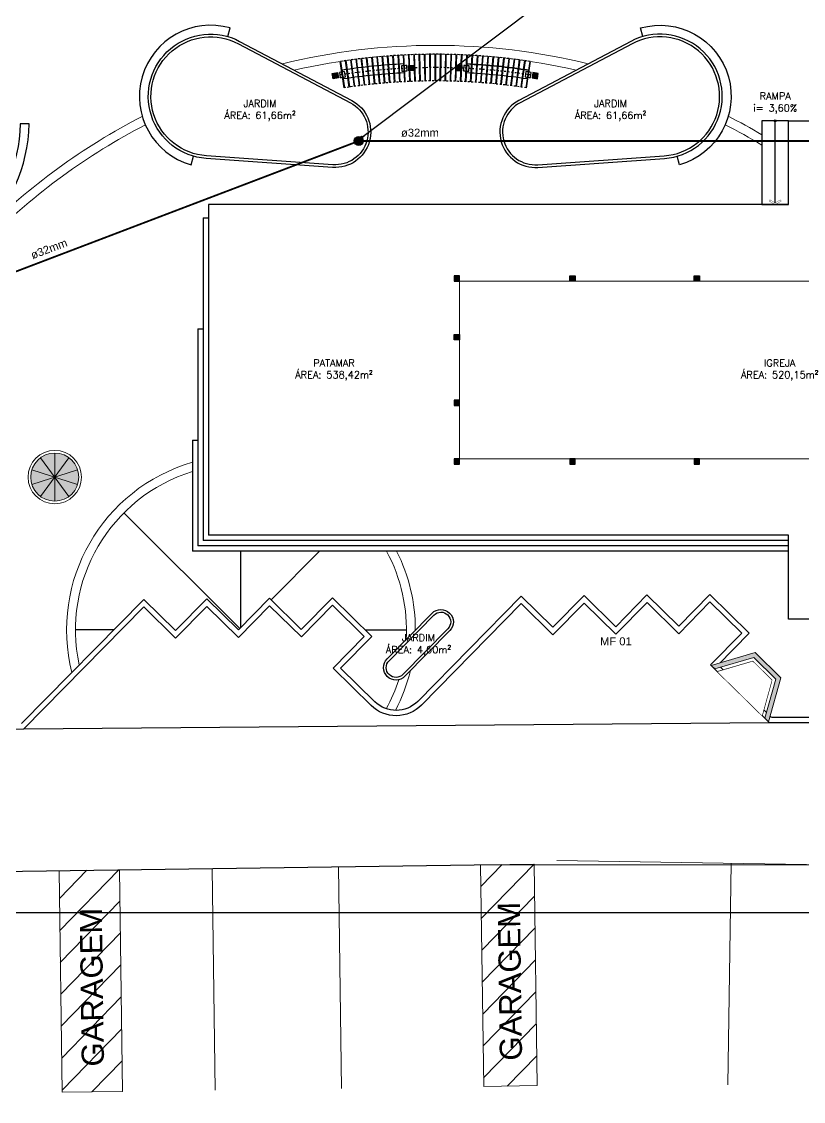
# Model space of a CAD drawing. Extents: x 387222 to 388513, y 9633222 to 9634061.
# Drawn here: x 387962.1 to 388006, y 9633703.2 to 9633764 of the extents above; entities that cross this region are included whole.
import ezdxf
from ezdxf.enums import TextEntityAlignment as Align

# ---------------------------------------------------------------- set-up
doc = ezdxf.new("R2010")
doc.units = 0
doc.header["$LTSCALE"] = 0.04921259842519685
doc.set_wipeout_variables(frame=1)
for name, pattern in [('ACAD_PROJEÇÃO', [0.2, 0.1, -0.1]), ('CONTINUO', [0]), ('DASHDOT', [1, 0.5, -0.25, 0, -0.25])]:
    doc.linetypes.add(name, pattern=pattern)
doc.layers.get('Defpoints').update_dxf_attribs({"color": 8})
for name, color, linetype, lineweight in [('_Texto', 7, 'Continuous', 25), ('ARQ_ALVENARIA', 1, 'Continuous', 0), ('ARQ_PISO', 7, 'Continuous', 13), ('CARAMANCHÃO', 2, 'Continuous', 13), ('Layout', 8, 'Continuous', 13)]:
    doc.layers.add(name, color=color, linetype=linetype, lineweight=lineweight)
for name, color, linetype in [('AI-Cotas', 12, 'Continuous'), ('BANCO', 2, 'Continuous'), ('Camada 1', 7, 'Continuous'), ('DLXLUM03', 2, 'Continuous'), ('EIXO', 253, 'DASHDOT'), ('HACHURA', 253, 'Continuous'), ('LIMESTONE', 8, 'Continuous'), ('MEIO-FIO', 3, 'Continuous'), ('P01', 22, 'Continuous'), ('P08', 8, 'Continuous'), ('P2', 2, 'Continuous'), ('P6', 4, 'Continuous'), ('PISO PODOTÁTIL DE ALERTA', 22, 'Continuous'), ('RAMPA', 7, 'Continuous'), ('Texto', 2, 'Continuous')]:
    doc.layers.add(name, color=color, linetype=linetype)
doc.styles.add('COTA_200', font='romans.shx', dxfattribs={"height": 0.4})
doc.styles.add('RS200', font='romans.shx', dxfattribs={"height": 0.4})
doc.styles.add('RUA_200', font='arial.ttf', dxfattribs={"height": 0.45})
doc.styles.add('T7', font='arial.ttf')
doc.dimstyles.new('Cota 200', dxfattribs={"dimscale": 0.2, "dimtxt": 0.4, "dimasz": 1, "dimexe": 1.25, "dimexo": 0.625, "dimgap": 1, "dimtad": 1, "dimzin": 4, "dimdsep": 46, "dimtxsty": 'RS200', "dimblk": 'DOT', "dimcen": 0.1, "dimclrt": 2, "dimadec": 0, "dimazin": 0, "dimtfac": 1, "dimtix": 1, "dimtmove": 0, "dimatfit": 3, "dimldrblk": 'DOT', "dimfxl": 1, "dimarcsym": 0})
pattern_1 = [(45.80543982138884, (50.86428464960773, 57.83007415570319), (-0.9105605299318542, 0.8853132334548156), [])]

# ---------------------------------------------------------------- blocks, each defined once
blk = doc.blocks.new('A$C2188079F')
at = {"layer": 'Layout'}
h = blk.add_hatch(dxfattribs=at)
h.set_pattern_fill('LINE', color=256, scale=0.4, angle=45.80543982138884, style=0)
h.set_pattern_definition([(45.80543982138884, (2.069106477312744, 57.00632724538445), (-0.9105605299318542, 0.8853132334548156), [])])
h.paths.add_polyline_path([(41.19592950423248, 12.90303795412183), (38.19622592255473, 12.86086661182344), (38.37141798762605, 0.3992221169173717), (41.3711215693038, 0.4413934592157602)])
for p, q in [((3.158347681164742e-07, 12.32388486340642), (41.19592950423248, 12.90303795412183)), ((38.19622592255473, 12.86086661182344), (38.37141798762605, 0.3992221169173717)), ((41.19592950423248, 12.90303795412183), (41.3711215693038, 0.4413934592157602)), ((9.799032016017009, 12.46164458058774), (9.974224081030115, 8.568167686462402e-08)), ((23.39768825296778, 12.65282132849097), (23.57288031798089, 0.1911768335849047)), ((29.69706577446777, 12.74138114415109), (29.87225783948088, 0.2797366511076689)), ((41.3711215693038, 0.4413934592157602), (38.37141798762605, 0.3992221169173717))]:
    blk.add_line(p, q, dxfattribs=at)
at = {"layer": 'Layout', "char_height": 1.25, "width": 15.72225240717143, "attachment_point": 1, "rotation": 90.80543982138883, "style": 'T7'}
for s, insert in [('GARAGEM', (39.2760995500721, 1.837821006774902)), ('COMERCIO', (15.73768913687672, 0.3603971693664789))]:
    blk.add_mtext(s, dxfattribs=dict(at, insert=insert))
blk = doc.blocks.new('A$C2FCD177E')
at = {"layer": 'Layout'}
h = blk.add_hatch(dxfattribs=at)
h.set_pattern_fill('LINE', color=256, scale=0.4, angle=45.80543982138884, style=0)
h.set_pattern_definition(pattern_1)
h.paths.add_polyline_path([(25.49748067039538, 12.82010102288075), (22.0978166111673, 12.77230683579062), (22.2730086761876, 0.3106623422354469), (25.67267273541074, 0.3584565278142708)])
h = blk.add_hatch(dxfattribs=at)
h.set_pattern_fill('LINE', color=256, scale=0.4, angle=45.80543982138884, style=0)
h.set_pattern_definition(pattern_1)
h.paths.add_polyline_path([(48.79517848812975, 13.1476317755878), (45.795474906452, 13.10546043328941), (45.97066697152331, 0.6438159383833408), (48.97037055320106, 0.6859872806817293)])
h = blk.add_hatch(dxfattribs=at)
h.set_pattern_fill('LINE', color=256, scale=0.4, angle=45.80543982138884, style=0)
h.set_pattern_definition(pattern_1)
h.paths.add_polyline_path([(12.49876514973167, 12.63735854282905), (8.69914061296377, 12.58394151019914), (8.87433267798042, 0.1222970169037572), (12.67395721474895, 0.175714049488306)])
for p, q in [((2.260785549879074e-07, 12.46164461970329), (48.79517848812975, 13.1476317755878)), ((22.09781661117449, 12.77230683527887), (22.2730086761876, 0.310662342235446)), ((25.49748067039764, 12.82010102272034), (25.67267273541074, 0.3584565278142691)), ((30.69696687860414, 12.89319801516831), (30.87215894367546, 0.4315535202622414)), ((37.79626535531133, 12.99300352297723), (37.97145742032444, 0.5313590280711651)), ((45.795474906452, 13.10546043328941), (45.97066697152331, 0.6438159383833408)), ((48.79517848812975, 13.1476317755878), (48.97037055320106, 0.6859872806817293)), ((2.260785549879074e-07, 12.46164461970329), (0.1751922910916619, 1.266598701477051e-07)), ((8.699140612967312, 12.58394150994718), (8.87433267798042, 0.122297016903758)), ((12.49876514973585, 12.63735854253173), (12.67395721474895, 0.175714049488306)), ((17.09831064171158, 12.70202126726508), (17.27350270672468, 0.2403767723590136)), ((48.97037055320106, 0.6859872806817293), (45.97066697152331, 0.6438159383833408)), ((12.67395721474895, 0.175714049488306), (8.87433267798042, 0.122297016903758)), ((25.67267273541074, 0.3584565278142691), (22.2730086761876, 0.310662342235446))]:
    blk.add_line(p, q, dxfattribs=at)
at = {"layer": 'Layout', "char_height": 1.25, "width": 15.72225240717143, "attachment_point": 1, "rotation": 90.80543982138883, "style": 'T7'}
for s, insert in [('GARAGEM', (10.17897471803008, 1.566518750041723)), ('GARAGEM', (23.37767047743546, 1.752072652801871)), ('GARAGEM', (46.87534853391116, 2.082414826378226)), ('COMERCIO', (4.089294996636454, 0.2272976655513048)), ('COMERCIO', (14.72676041198429, 0.3768445029854774))]:
    blk.add_mtext(s, dxfattribs=dict(at, insert=insert))
blk = doc.blocks.new('Car 01')
at = {"layer": 'BANCO'}
for radius, start, end in [(35, 92.87999999979368, 98.59907443741207), (35, 81.40092556258797, 87.12000000020632), (34.5, 92.87999999984801, 98.59848131056421), (34.5, 81.4015186894358, 87.12000000015199)]:
    blk.add_arc((-0.291117513901554, -34.7487805634737), radius, start, end, dxfattribs=at)
at = {"layer": 'CARAMANCHÃO'}
for points in [[(-3.286593273514882, 0.6246239952743053), (-3.161076508520637, -0.8701152950525284)], [(-3.236768630507868, 0.6288078874349594), (-3.111251865513623, -0.8659314028918743)], [(-2.990148082550149, 0.6484772264957428), (-2.877157874230761, -0.8472611233592033)], [(-2.940290137485135, 0.6522435657680035), (-2.827299929165747, -0.8434947840869427)], [(-2.693513464240823, 0.6698461566120386), (-2.593057742691599, -0.8267862796783447)], [(-2.643625716329552, 0.6731946803629398), (-2.543169994780328, -0.8234377559274435)], [(-2.396710237546358, 0.6887292861938477), (-2.308796053112019, -0.8086921963840723)], [(-2.34679618809605, 0.6916597578674555), (-2.258882003661711, -0.8057617247104645)], [(-2.099759233125951, 0.7051252890378237), (-2.024392755876761, -0.792980145663023)], [(-2.049822385248262, 0.7076375037431717), (-1.974455907999072, -0.790467930957675)], [(-1.802681291999761, 0.7190330140292645), (-1.73986781144049, -0.7796512302011251)], [(-1.752725150436163, 0.7211267966777086), (-1.689911669876892, -0.777557447552681)], [(-1.505497264093719, 0.7304514851421118), (-1.455241188639775, -0.7687063869088888)], [(-1.455525334924459, 0.7321266885846853), (-1.405269259470515, -0.7670311834663153)], [(-1.208228006900754, 0.7393799033015966), (-1.170532863703556, -0.7601463794708252)], [(-1.158243797370233, 0.74063640832901), (-1.120548654173035, -0.7588898744434118)], [(-0.9108943836181425, 0.7458176389336586), (-0.8857628183322959, -0.7539718132466078)], [(-0.860901401785668, 0.7466553580015898), (-0.8357698364998214, -0.7531340941786766)], [(-0.6135172623326071, 0.7497642450034618), (-0.6009510387084447, -0.750183118507266)], [(-0.5635190168977715, 0.750183118507266), (-0.5509527932736091, -0.7497642450034618)], [(-0.3161175139248371, 0.7512194365262985), (-0.3161175139248371, -0.7487805634737015)], [(-0.266117513878271, 0.7512194365262985), (-0.266117513878271, -0.7487805634737015)], [(-0.01871601090533659, 0.750183118507266), (-0.03128223452949896, -0.7497642450034618)], [(0.03128223452949896, 0.7497642450034618), (0.01871601090533659, -0.750183118507266)], [(0.2786663739825599, 0.7466553580015898), (0.2535348086967133, -0.7531340941786766)], [(0.3286593558150344, 0.7458176389336586), (0.3035277905291878, -0.7539718132466078)], [(0.5760087695671245, 0.74063640832901), (0.5383136263699271, -0.7588898744434118)], [(0.6259929790976457, 0.7393799033015966), (0.5882978359004483, -0.7601463794708252)], [(0.8732903071213514, 0.7321266885846853), (0.8230342316674069, -0.7670311834663153)], [(0.9232622362906113, 0.7304514851421118), (0.8730061608366668, -0.7687063869088888)], [(1.170490122633055, 0.7211267966777086), (1.107676642073784, -0.777557447552681)], [(1.220446264196653, 0.7190330140292645), (1.157632783637382, -0.7796512302011251)], [(1.467587357445154, 0.7076375037431717), (1.392220880195964, -0.790467930957675)], [(1.517524205322843, 0.7051252890378237), (1.442157728073653, -0.792980145663023)], [(1.764561160292942, 0.6916597578674555), (1.676646975858603, -0.8057617247104645)], [(1.81447520974325, 0.6887292861938477), (1.726561025308911, -0.8086921963840723)], [(2.061390688526444, 0.6731946803629398), (1.96093496697722, -0.8234377559274435)], [(2.111278436437715, 0.6698461566120386), (2.010822714888491, -0.8267862796783447)], [(2.358055109682027, 0.6522435657680035), (2.245064901362639, -0.8434947840869427)], [(2.407913054747041, 0.6484772264957428), (2.294922846427653, -0.8472611233592033)], [(2.654533602762967, 0.6288078874349594), (2.529016837768722, -0.8659314028918743)], [(2.704358245769981, 0.6246239952743053), (2.578841480775736, -0.8701152950525284)], [(-5.648842221009545, 0.344600735232234), (-5.423503837373573, -1.138376882299781)], [(-5.599409633723553, 0.352112015709281), (-5.374071250087582, -1.130865601822734)], [(-5.354660024575423, 0.38825349137187), (-5.14175316732144, -1.096559854224324)], [(-5.305166246311273, 0.3953503873199224), (-5.09225938905729, -1.089462958276272)], [(-5.060122451221105, 0.4294402115046978), (-4.859662062954158, -1.057104652747512)], [(-5.010570955695584, 0.4361222255975008), (-4.810110567428637, -1.050422638654709)], [(-4.765250172757078, 0.4681580010801554), (-4.577250322385225, -1.020014051347971)], [(-4.715644437645096, 0.4744246639311314), (-4.527644587273244, -1.013747388496995)], [(-4.470063884218689, 0.5044041462242603), (-4.294537766312715, -0.9852906484156847)], [(-4.420407390978653, 0.5102550182491541), (-4.244881273072679, -0.9794397763907909)], [(-4.17458430287661, 0.5381761007010937), (-4.011544236389454, -0.9529368840157986)], [(-4.124880536634009, 0.5436107702553272), (-3.961840470146853, -0.947502214461565)], [(-3.878832166374195, 0.5694714970886707), (-3.728289594117086, -0.9229550287127495)], [(-3.829084615514148, 0.5744895823299885), (-3.678542043257039, -0.9179369434714317)], [(-3.582828231737949, 0.5982881356030703), (-3.44479371921625, -0.8953471872955561)], [(-3.533040387672372, 0.6028892863541842), (-3.395005875150673, -0.8907460365444422)], [(2.950805359869264, 0.6028892863541842), (2.812770847347565, -0.8907460365444422)], [(3.000593203934841, 0.5982881356030703), (2.862558691413142, -0.8953471872955561)], [(3.24684958771104, 0.5744895823299885), (3.096307015453931, -0.9179369434714317)], [(3.296597138571087, 0.5694714970886707), (3.146054566313978, -0.9229550287127495)], [(3.542645508830901, 0.5436107702553272), (3.379605442343745, -0.947502214461565)], [(3.592349275073502, 0.5381761007010937), (3.429309208586346, -0.9529368840157986)], [(3.838172363175545, 0.5102550182491541), (3.66264624526957, -0.9794397763907909)], [(3.887828856415581, 0.5044041462242603), (3.712302738509607, -0.9852906484156847)], [(4.133409409841988, 0.4744246657937765), (3.945409559470136, -1.01374738663435)], [(4.18301514495397, 0.4681580029428005), (3.995015294582117, -1.020014049485326)], [(4.428335927892476, 0.4361222255975008), (4.227875539625529, -1.050422638654709)], [(4.477887423417997, 0.4294402115046978), (4.277427035151049, -1.057104652747512)], [(4.722931218508165, 0.3953503873199224), (4.510024361254182, -1.089462958276272)], [(4.772424996772315, 0.38825349137187), (4.559518139518332, -1.096559854224324)], [(5.017174605920445, 0.352112015709281), (4.791836222284473, -1.130865601822734)], [(5.066607193206437, 0.344600735232234), (4.841268809570465, -1.138376882299781)]]:
    blk.add_lwpolyline(points, dxfattribs=at)
at = {"layer": 'EIXO'}
for points in [[(-3.261680952040479, 0.6267159413546324), (-3.136164186988026, -0.8680233489722013)], [(-2.965219110017642, 0.6503603961318731), (-2.852228901698254, -0.845377953723073)], [(-2.668569590256084, 0.6715204175561666), (-2.568113868765067, -0.8251120168715715)], [(-2.371753212821204, 0.690194521099329), (-2.283839028386865, -0.8072269596159458)], [(-2.074790809187107, 0.7063813973218203), (-1.999424331937917, -0.7917240392416716)], [(-1.777703221247066, 0.7200799062848091), (-1.714889740629587, -0.7786043398082256)], [(-1.480511299509089, 0.7312890868633986), (-1.430255224055145, -0.767868785187602)], [(-1.183235902106389, 0.7400081567466259), (-1.1455407589674, -0.7595181278884411)], [(-0.8858978927019052, 0.7462364993989468), (-0.8607663274160586, -0.7535529546439648)], [(-0.5885181396151893, 0.7499736808240414), (-0.5759519159910269, -0.7499736808240414)], [(-0.291117513901554, 0.7512194365262985), (-0.291117513901554, -0.7487805634737015)], [(0.006283111812081188, 0.7499736808240414), (-0.006283111812081188, -0.7499736808240414)], [(0.3036628648987971, 0.7462364993989468), (0.2785312996129505, -0.7535529546439648)], [(0.6010008743032813, 0.7400081567466259), (0.5633057311642915, -0.7595181278884411)], [(0.8982762717059813, 0.7312890868633986), (0.8480201962520368, -0.767868785187602)], [(1.195468193443958, 0.7200799062848091), (1.132654712826479, -0.7786043398082256)], [(1.492555781383999, 0.7063813973218203), (1.417189304134808, -0.7917240392416716)], [(1.789518185018096, 0.690194521099329), (1.701604000583757, -0.8072269596159458)], [(2.086334562452976, 0.6715204175561666), (1.985878840961959, -0.8251120168715715)], [(2.382984082214534, 0.6503603961318731), (2.269993873895146, -0.845377953723073)], [(2.679445924295578, 0.6267159413546324), (2.553929159243125, -0.8680233489722013)], [(-5.624125927395653, 0.3483563754707575), (-5.398787543701474, -1.134621242061257)], [(-5.329913135443348, 0.3918019384145737), (-5.117006278189365, -1.093011405318975)], [(-5.035346703487448, 0.4327812176197767), (-4.834886315162294, -1.053763644769788)], [(-4.740447305201087, 0.4712913315743208), (-4.552447454829235, -1.01688071899116)], [(-4.445235637598671, 0.5073295831680298), (-4.269709519692697, -0.9823652133345604)], [(-4.14973241975531, 0.5408934354782104), (-3.986692353268154, -0.9502195492386818)], [(-3.853958390944172, 0.5719805397093296), (-3.703415818687063, -0.9204459860920906)], [(-3.557934309705161, 0.6005887109786272), (-3.419899797183461, -0.8930466119199991)], [(2.975699281902052, 0.6005887109786272), (2.837664769380353, -0.8930466119199991)], [(3.271723363141064, 0.5719805397093296), (3.121180790883955, -0.9204459860920906)], [(3.567497391952202, 0.5408934354782104), (3.404457325465046, -0.9502195492386818)], [(3.863000609795563, 0.5073295831680298), (3.687474491889589, -0.9823652133345604)], [(4.158212277397979, 0.4712913334369659), (3.970212427026127, -1.016880717128515)], [(4.45311167568434, 0.4327812176197767), (4.252651287359186, -1.053763644769788)], [(4.74767810764024, 0.3918019384145737), (4.534771250386257, -1.093011405318975)], [(5.041890899592545, 0.3483563754707575), (4.816552515898366, -1.134621242061257)]]:
    blk.add_lwpolyline(points, dxfattribs=at)
for radius, start, end in [(35.5, 81.36000000304605, 98.63999999695396), (34.75, 81.13846155099105, 98.86153844900895), (34, 81.36000000304605, 98.63999999695396)]:
    blk.add_arc((-0.291117513901554, -34.7487805634737), radius, start, end, dxfattribs=at)
at = {"layer": 'P6'}
for points in [[(-2.179320110939443, -0.2012378051877022, -0.002167640242769304), (-1.879699024022557, -0.1861645095050335), (-1.894772458763327, 0.1134593691676855, 0.002149007059236407), (-2.194393545971252, 0.09838607534766197)], [(1.297464027360547, -0.1861645113676786, -0.002167640242769304), (1.597085114277434, -0.2012378070503473), (1.612158551230095, 0.09838607162237167, 0.002149007059236407), (1.312537464255001, 0.1134593691676855)], [(-5.637037243577652, -0.5651710126549006, -0.002167640242769304), (-5.340441720210947, -0.5201033353805542), (-5.385509815707337, -0.2235050480812788, 0.002149007059236407), (-5.682105339481495, -0.26857272349298)], [(4.758206723199692, -0.5201033409684896, -0.002167640242769304), (5.054802246566396, -0.565171018242836), (5.09987034421647, -0.2685727309435606, 0.002149007059236407), (4.80327482096618, -0.2235050518065691)]]:
    blk.add_lwpolyline(points, format="xyb", close=True, dxfattribs=at)
blk = doc.blocks.new('*X430')
at = {"color": 0}
for p, q in [((-0.1092439952078573, -0.1470766164589037), (-0.1092439952078573, 0.1529233835411077)), ((-0.0827274909133658, -0.1470766164589037), (-0.08272749091336579, 0.1529233835411077)), ((-0.03424399520785444, -0.1470766164589037), (-0.03424399520785442, 0.1529233835411077)), ((-0.007727490913362957, -0.1470766164589037), (-0.007727490913362938, 0.1529233835411077)), ((0.0407560047921484, -0.1470766164589037), (0.04075600479214842, 0.1529233835411077)), ((0.06727250908663988, -0.1470766164589037), (0.0672725090866399, 0.1529233835411077)), ((0.1157560047921512, -0.1470766164589037), (0.1157560047921513, 0.1529233835411077)), ((0.1422725090866427, -0.1470766164589037), (0.1422725090866427, 0.1529233835411077))]:
    blk.add_line(p, q, dxfattribs=at)
blk = doc.blocks.new('Lum. Piso')
at = {"layer": 'HACHURA'}
h = blk.add_hatch(color=8, dxfattribs=at)
h.dxf.hatch_style = 1
h.paths.add_polyline_path([(0, -0.2999999523162842), (0.6000000014901161, -0.2999999523162842), (0.6000000014901161, 0.2999999523162842), (0, 0.2999999523162842)])
at = {"layer": 'DLXLUM03'}
for points in [[(0, -0.2999999523162842), (0.6000000014901161, -0.2999999523162842), (0.6000000014901161, 0.2999999523162842), (0, 0.2999999523162842)], [(0.07500000298023224, -0.2250000238418579), (0.5250000059604645, -0.2250000238418579), (0.5250000059604645, 0.2249999046325684), (0.07500000298023224, 0.2249999046325684)]]:
    blk.add_lwpolyline(points, close=True, dxfattribs=at)
at = {"layer": 'DLXLUM03', "xscale": 1.499999999999803, "yscale": 1.499999999999803, "zscale": 1.499999999999803}
blk.add_blockref('*X430', (0.2851501107215881, -0.004385232925415039), dxfattribs=at)
blk = doc.blocks.new('A$C71521215')
blk.add_wipeout([(8.30809585750103e-06, 2.3207240477204323), (0.2859305207966827, 2.314510190859438), (1.3533242392586544, 0.2908406164497128), (3.0882759101805277, 0.2531354706734419), (4.242579913348891, 2.2285217866301537), (4.528502125060186, 2.2223079316318035), (3.2299101346870884, -1.6521662473678589e-06), (1.2008262417512015, 0.04409577324986458)])
at = {"layer": 'RAMPA'}
for points in [[(0.5146682909689844, 2.30953910574317), (1.475322637299541, 0.4882364887744188), (2.974968530528713, 0.4556451700627804), (4.013842144981027, 2.233492871746421)], [(4.013842144981027, 2.233492871746421), (0.5146682909689844, 2.30953910574317)], [(1.475322637299541, 0.4882364887744188), (1.514432219963055, 2.287811562418938)], [(2.974968530528713, 0.4556451700627804), (3.014078113483265, 2.255220241844654)]]:
    blk.add_lwpolyline(points, dxfattribs=at)
blk.add_wipeout([(4.013842144981027, 2.2334928717464204), (2.974968530564395, 0.455645169541369), (3.0140781162612504, 2.255220369001134)])
blk.add_wipeout([(3.0140781134843646, 2.255220241945831), (1.5144322199966456, 2.287811562039094), (1.4753226372980248, 0.48823648982316215), (2.9749685305743476, 0.45564517071872324)])
blk.add_wipeout([(1.5144322210701553, 2.2878116109539475), (0.5146682909565643, 2.309539106065689), (1.4753226372887416, 0.48823648891477367)])
at = {"layer": 'PISO PODOTÁTIL DE ALERTA'}
h = blk.add_hatch(dxfattribs=at)
h.set_pattern_fill('HEX', color=256, scale=0.01)
h.set_pattern_definition([(0, (-387948.2243954765, -9633669.536576068), (0, 0.054992613154), [0.03175, -0.0635]), (120, (-387948.2243954765, -9633669.536576068), (-0.04762500001185428, -0.02749630657699998), [0.03174999999999999, -0.06349999999999997]), (59.99999999999999, (-387948.1926454765, -9633669.536576068), (-0.04762500001185427, 0.027496306577), [0.03175, -0.0635])])
h.paths.add_polyline_path([(3.229910134687088, -1.652166247367859e-06), (4.528502125060186, 2.222307931631804), (4.242579913348891, 2.228521786630154), (3.088275910180528, 0.2531354706734419), (1.353324239258654, 0.2908406164497137), (0.2859305207966829, 2.314510190859437), (8.30809585750103e-06, 2.320724047720432), (1.200826241751201, 0.04409577324986456)])
at = {"layer": 'ARQ_PISO'}
blk.add_lwpolyline([(4.242579913348891, 2.228521786630154), (3.088275910180528, 0.2531354706734419), (1.353324239258654, 0.2908406164497137), (0.2859305207966827, 2.314510190859437), (8.30809585750103e-06, 2.320724047720432), (1.200826241751201, 0.04409577324986458), (3.229910134687088, -1.652166247367859e-06), (4.528502125060186, 2.222307931631804)], close=True, dxfattribs=at)
blk = doc.blocks.new('_Dot')
at = {"color": 0, "linetype": 'ByBlock', "lineweight": -2}
blk.add_line((-0.5, 0), (-1, 0), dxfattribs=at)
at = {"color": 0, "linetype": 'ByBlock', "const_width": 0.5}
blk.add_lwpolyline([(-0.25, 0, 1), (0.25, 0, 1)], format="xyb", close=True, dxfattribs=at)

msp = doc.modelspace()

# ---------------------------------------------------------------- hatches: boundary and pattern name
at = {"layer": 'LIMESTONE'}
h = msp.add_hatch(color=256, dxfattribs=at)
h.dxf.hatch_style = 1
h.paths.add_polyline_path([(387963.9683841327, 9633738.343416668), (387962.6844578357, 9633737.926243726, 0.1583844403245245), (387963.174874042, 9633737.251243725)])
h.paths.add_polyline_path([(387963.174874042, 9633739.435589612, 0.1583844403245184), (387962.6844578357, 9633738.76058961), (387963.9683841327, 9633738.343416668)])
h.paths.add_polyline_path([(387963.9683841327, 9633738.343416668), (387964.7618942232, 9633739.435589612, 0.158384440324538), (387963.9683841327, 9633739.693416668)])
h.paths.add_polyline_path([(387965.2523104296, 9633737.926243726, 0.07870170682461895), (387965.3183841326, 9633738.343416668, 0.07870170682461643), (387965.2523104296, 9633738.76058961), (387963.9683841327, 9633738.343416668)])
h.paths.add_polyline_path([(387963.9683841327, 9633736.993416669, 0.158384440324538), (387964.7618942232, 9633737.251243725), (387963.9683841327, 9633738.343416668)])
at = {"layer": 'P01'}
h = msp.add_hatch(color=256, dxfattribs=at)
h.dxf.hatch_style = 1
h.paths.add_polyline_path([(387963.9683841327, 9633738.343416668), (387963.174874042, 9633737.251243725, 0.1583844403245578), (387963.9683841327, 9633736.993416669)])
h.paths.add_polyline_path([(387963.9683841327, 9633738.343416668), (387962.6844578357, 9633738.76058961, 0.07870170682461641), (387962.6183841326, 9633738.343416668, 0.07870170682460889), (387962.6844578357, 9633737.926243726)])
h.paths.add_polyline_path([(387963.9683841327, 9633739.693416668, 0.1583844403245562), (387963.174874042, 9633739.435589612), (387963.9683841327, 9633738.343416668)])
h.paths.add_polyline_path([(387965.2523104296, 9633738.76058961, 0.1583844403245367), (387964.7618942232, 9633739.435589612), (387963.9683841327, 9633738.343416668)])
h.paths.add_polyline_path([(387965.2523104296, 9633737.926243726), (387963.9683841327, 9633738.343416668), (387964.7618942232, 9633737.251243725, 0.1583844403245341)])
at = {"layer": 'P6'}
h = msp.add_hatch(color=256, dxfattribs=at)
h.dxf.hatch_style = 1
edge = h.paths.add_edge_path()
edge.add_arc((387981.0548709841, 9633757.248313341), 0.25, 0, 360)

# ---------------------------------------------------------------- linework, layer by layer
at = {"layer": 'ARQ_ALVENARIA'}
msp.add_lwpolyline([(388006.7128326783, 9633731.860389614), (388006.7128326783, 9633739.370389614), (387986.7128326783, 9633739.370389614), (387986.7128326783, 9633749.370389614), (388006.7128326783, 9633749.370389614), (388006.7128326783, 9633756.880389614), (388014.7128326783, 9633756.880389614), (388014.7128326783, 9633751.870389614), (388022.7128326783, 9633751.870389614), (388022.7128326783, 9633736.870389614), (388014.7128326783, 9633736.870389614), (388014.7128326783, 9633731.860389614)], close=True, dxfattribs=at)
at = {"layer": 'ARQ_PISO'}
for points in [[(387993.9527199896, 9633761.584657285, 0.1211490013378868), (387976.7596084794, 9633761.584685402)], [(387993.2814051876, 9633761.23017643, 0.1130496624757512), (387977.4309258278, 9633761.230203204)], [(387968.8883913051, 9633758.628856985, 0.07772793100162502), (387959.9002629411, 9633752.07197961, -0.58599881383912), (387944.7856695229, 9633756.332031706, -0.58599881383912)], [(388003.7128326782, 9633757.59435508, 0.01497239382615824), (388001.8265001532, 9633758.637479596)], [(387969.060690256, 9633758.155149281, 0.077278233660658), (387960.2538163317, 9633751.718426218, -0.53540820342545), (387944.7493379978, 9633754.824948369, -0.53540820342545)], [(388003.7128326781, 9633757.011668637, 0.01660991178263645), (388001.6552056801, 9633758.163246712)]]:
    msp.add_lwpolyline(points, format="xyb", dxfattribs=at)
for points in [[(387963.174874042, 9633739.435589612), (387964.7618942232, 9633737.251243725)], [(387963.174874042, 9633737.251243725), (387964.7618942232, 9633739.435589612)], [(387963.9683841327, 9633739.693416668), (387963.9683841327, 9633736.993416669)], [(387962.6844578357, 9633738.76058961), (387965.2523104296, 9633737.926243726)], [(387962.6844578357, 9633737.926243726), (387965.2523104296, 9633738.76058961)]]:
    msp.add_lwpolyline(points, dxfattribs=at)
for radius in [1.5, 1.35]:
    msp.add_circle((387963.9683841327, 9633738.343416668), radius, dxfattribs=at)
for radius, start, end in [(9.8, 106.1226056086123, 194.2025345400026), (9.3, 107.0150847167959, 192.3102086790071), (9.3, 356.5990774002703, 28.31009657987819), (9.8, 359.8468065151631, 26.74671668434383), (9.8, 332.4239410545235, 346.4083679197074), (9.3, 331.447555215664, 342.389342830145)]:
    msp.add_arc((387974.4342309359, 9633729.75992638), radius, start, end, dxfattribs=at)
at = {"layer": 'BANCO'}
for points in [[(387973.6876037483, 9633763.121900946), (387973.8249643104, 9633763.602662915, 0.9999845865907266), (387971.6271952983, 9633755.910471335), (387971.7645558614, 9633756.391233308)], [(387996.8874174076, 9633763.602662915, -0.9999807767049875), (387999.0851864197, 9633755.910471335)], [(387983.6027091579, 9633761.481160013), (387983.5976397228, 9633761.581928266, 0.02495935079372843), (387980.1230128781, 9633761.232692664), (387980.1381699964, 9633761.13294194)], [(387987.1096725601, 9633761.481160013), (387987.1147419952, 9633761.581928266, -0.02495935079372837), (387990.589010592, 9633761.232746836), (387990.5739257649, 9633761.13298518)], [(387983.6177824534, 9633761.181538926), (387983.6227618819, 9633761.082559789, 0.02495676117749358), (387980.1981256936, 9633760.738366663), (387980.1832376859, 9633760.83634634)], [(387990.5290730242, 9633760.836357076), (387990.5142560244, 9633760.738366663, 0.02495676117749369), (387987.0896198361, 9633761.082559789), (387987.0945992645, 9633761.181538925)]]:
    msp.add_lwpolyline(points, format="xyb", dxfattribs=at)
for points in [[(387997.0247779696, 9633763.121900946), (387996.8874174076, 9633763.602662915)], [(387999.0851864197, 9633755.910471335), (387998.9478258566, 9633756.391233308)]]:
    msp.add_lwpolyline(points, dxfattribs=at)
for points in [[(387980.0102711293, 9633760.809744336, -0.002167640242769304), (387980.3068666527, 9633760.854812013), (387980.2617985572, 9633761.1514103, 0.002149007059236407), (387979.9652030334, 9633761.106342625)], [(387983.467988262, 9633761.173677543, -0.002167640242769304), (387983.7676093489, 9633761.188750839), (387983.7525359141, 9633761.488374718, 0.002149007059236407), (387983.4529148269, 9633761.473301424)], [(387986.9447724003, 9633761.188750837, -0.002167640242769304), (387987.2443934872, 9633761.173677541), (387987.2594669241, 9633761.47330142, 0.002149007059236407), (387986.9598458371, 9633761.488374718)], [(387990.4055150961, 9633760.854812007, -0.002167640242769304), (387990.7021106195, 9633760.80974433), (387990.7471787171, 9633761.106342617, 0.002149007059236407), (387990.4505831939, 9633761.151410297)], [(387953.5363019107, 9633749.935940638), (387953.5363019107, 9633749.43594064), (387953.5363019107, 9633749.435940638, 0.4068806126707158), (387962.5334667878, 9633758.210055321), (387962.0332999586, 9633758.210055321, -0.4064503358100088)]]:
    msp.add_lwpolyline(points, format="xyb", close=True, dxfattribs=at)
at = {"layer": 'Camada 1'}
for points in [[(387974.369595084, 9633729.82456224), (387967.8581378751, 9633736.336019449)], [(387974.4342309344, 9633729.890343836), (387974.4342309344, 9633734.170389611)], [(387976.1230616511, 9633731.448757106), (387978.8446941564, 9633734.170389611)], [(387967.2963265422, 9633729.75992639), (387965.1342309359, 9633729.75992639)], [(387981.4088360771, 9633729.75992639), (387983.7342309359, 9633729.75992639)]]:
    msp.add_lwpolyline(points, dxfattribs=at)
at = {"layer": 'Defpoints'}
msp.add_lwpolyline([(388055.0084279774, 9633713.829406537), (387931.0084279774, 9633713.829406537), (387931.0084279774, 9633777.829406537), (388055.0084279774, 9633777.829406537)], close=True, dxfattribs=at)
at = {"layer": 'MEIO-FIO'}
for points in [[(388033.2574345423, 9633753.070389614), (388033.2574345423, 9633761.825266957, 0.4078634361055881), (388029.3443447361, 9633765.824322673), (388006.5347627029, 9633766.320036005), (387987.17125106, 9633766.745662346), (387980.6188755682, 9633766.902529852), (387948.7390637675, 9633767.5304257, 0.4129226869043201), (387944.6614579695, 9633763.627602017), (387943.8043198797, 9633728.072295051, 0.4254350763585992), (387947.8593865321, 9633723.976289576), (387962.2325569923, 9633724.178354844)], [(387979.5846531273, 9633755.76157376), (387972.4785831262, 9633756.26532875, -1.232485810476043), (387974.36036894, 9633762.851579087), (387980.6599593104, 9633759.52514539, -0.8113683683583507), (387979.58465313, 9633755.76157377)], [(387991.1277285907, 9633755.76157376), (387998.2337985918, 9633756.26532875, 1.232485810476043), (387996.352012778, 9633762.851579087), (387990.0524224075, 9633759.52514539, 0.8113683683583507), (387991.127728588, 9633755.76157377)], [(388004.1219244039, 9633724.546251789), (388006.8831001817, 9633724.548386207), (388029.1949871714, 9633724.20001409, 0.4187937791647714), (388033.2574345423, 9633728.1995266), (388033.2574345423, 9633735.670389615)], [(388004.2445508669, 9633724.846346669), (388006.8853261559, 9633724.848388016), (388029.1996707241, 9633724.499977529, 0.4187937792639182), (388032.9574345423, 9633728.1995266), (388032.9574345423, 9633735.370389614)], [(388004.2434373589, 9633724.847440783), (388001.2497134284, 9633727.789021814), (388003.0018825631, 9633729.572250156), (388000.7906794179, 9633731.744939886), (387999.038510283, 9633729.96171154), (387997.25528194, 9633731.713880679), (387995.5031128053, 9633729.930652333), (387993.7198844624, 9633731.68282147), (387991.9677153276, 9633729.899593126), (387990.1844869847, 9633731.651762262), (387984.3672854572, 9633725.73144416, -0.414213562373107), (387981.9632151723, 9633725.7103239), (387980.0373285619, 9633727.602666568), (387981.7894976967, 9633729.385894908), (387979.5782945514, 9633731.558584634), (387977.8261254166, 9633729.77535629), (387976.0428970736, 9633731.527525427), (387974.2907279389, 9633729.744297085), (387972.5074995959, 9633731.49646622), (387970.7553304612, 9633729.713237876), (387968.9721021182, 9633731.46540701), (387962.105662259, 9633724.477251628)], [(388004.121813545, 9633724.546360716), (388000.825465731, 9633727.78529471), (388002.5776348657, 9633729.568523053), (388000.7944065228, 9633731.320692189), (387999.042237388, 9633729.537463844), (387997.2590090451, 9633731.28963298), (387995.5068399103, 9633729.506404636), (387993.7236115673, 9633731.258573772), (387991.9714424326, 9633729.475345429), (387990.1882140895, 9633731.227514565), (387984.5812728584, 9633725.521183865, -0.4142135623731084), (387981.7529548762, 9633725.4963365), (387979.6130808646, 9633727.59893946), (387981.3652499994, 9633729.382167805), (387979.5820216563, 9633731.134336937), (387977.8298525217, 9633729.351108598), (387976.0466241785, 9633731.103277732), (387974.2944550439, 9633729.320049386), (387972.511226701, 9633731.072218522), (387970.7590575661, 9633729.288990177), (387968.9758292232, 9633731.041159313), (387962.2325569923, 9633724.178354844)], [(387986.1622092542, 9633730.697151419, -0.4142135623730964), (387986.1709058324, 9633729.707240123), (387983.6477822784, 9633727.13939131, -0.4142135623730878), (387982.6578709847, 9633727.130694734), (387982.6578709847, 9633727.130694734, -0.4142135623731028), (387982.6491744064, 9633728.120606028), (387985.1722979603, 9633730.68845484, -0.4142135623730864), (387986.1622092542, 9633730.697151419), (387986.1622092542, 9633730.697151419)]]:
    msp.add_lwpolyline(points, format="xyb", dxfattribs=at)
for points in [[(387979.5952069364, 9633755.911202032), (387972.4891901268, 9633756.414953252, -1.232485811116807), (387974.2903279772, 9633762.718935717), (387980.5899183477, 9633759.39250202, -0.8113683676301592)], [(387991.1171747816, 9633755.911202032), (387998.2231915912, 9633756.414953252, 1.232485811116807), (387996.4220537408, 9633762.718935717), (387990.1224633703, 9633759.39250202, 0.8113683676301592)], [(387986.057079106, 9633730.59015772, -0.4142135623731202), (387986.0639121318, 9633729.812370272), (387983.5407885777, 9633727.24452146, -0.4142135623730631), (387982.7630011328, 9633727.237688433, -0.4142135623731041), (387982.7561681068, 9633728.015475877), (387985.279291661, 9633730.583324691, -0.4142135623730631)]]:
    msp.add_lwpolyline(points, format="xyb", close=True, dxfattribs=at)
msp.add_lwpolyline([(387941.8120344582, 9633703.471293485), (387942.1115275472, 9633715.894692754), (387987.5461943981, 9633716.53343618), (388006.8237408688, 9633716.54833793), (388033.3882300577, 9633716.133566754), (388033.1572375942, 9633703.851745922)], dxfattribs=at)
at = {"layer": 'P08'}
msp.add_lwpolyline([(387962.2325569923, 9633724.178354844), (388004.1219244039, 9633724.546251789)], dxfattribs=at)
at = {"layer": 'P2'}
for points in [[(388005.2128326783, 9633758.380389614), (388003.7128326783, 9633758.380389614), (388003.7128326783, 9633753.670389613)], [(388004.4628326783, 9633753.76738446), (388004.4628326783, 9633758.380389614)], [(388005.2128326783, 9633753.670389613), (388005.2128326783, 9633758.380389614), (388016.2128326783, 9633758.380389614), (388016.2128326783, 9633753.370389614), (388024.2128326783, 9633753.370389614), (388024.2128326783, 9633735.370389614), (388016.2128326783, 9633735.370389614), (388016.2128326783, 9633730.360389614), (388005.2128326783, 9633730.360389614), (388005.2128326783, 9633735.070389614)], [(388005.2128326783, 9633753.670389613), (387972.6128326783, 9633753.670389613)], [(387972.6128326783, 9633753.670389613), (387972.6128326783, 9633735.070389614)], [(388003.7128326783, 9633753.670389613), (388005.2128326783, 9633753.670389613)], [(387972.3128326783, 9633752.934540559), (387972.3128326783, 9633734.770389613)], [(387972.0128326783, 9633746.679823576), (387972.0128326783, 9633734.470389612)], [(387971.7128326783, 9633740.425106594), (387971.7128326783, 9633734.170389611)], [(388005.2128326783, 9633735.070389614), (387972.6128326783, 9633735.070389614)], [(388005.2128326783, 9633734.470389612), (387972.0128326783, 9633734.470389612)], [(388005.2128326783, 9633734.770389613), (387972.3128326783, 9633734.770389613)], [(388005.2128326783, 9633734.170389611), (387971.7128326783, 9633734.170389611)]]:
    msp.add_lwpolyline(points, dxfattribs=at)
at = {"layer": 'P2', "const_width": 0.0167999999999984}
msp.add_lwpolyline([(388004.7988338212, 9633753.864379965), (388004.7568338218, 9633753.937126098), (388004.4628326783, 9633753.76738446), (388004.1688315349, 9633753.937126098), (388004.1268315355, 9633753.864379965), (388004.4628326783, 9633753.670389613)], close=True, dxfattribs=at)
at = {"layer": 'P2'}
msp.add_circle((388004.4628326783, 9633758.380389614), 0.05, dxfattribs=at)
at = {"layer": 'P6'}
msp.add_circle((387981.0548709841, 9633757.248313341), 0.25, dxfattribs=at)
at = {"layer": 'PISO PODOTÁTIL DE ALERTA', "linetype": 'ACAD_PROJEÇÃO', "ltscale": 50, "const_width": 0.1}
msp.add_lwpolyline([(387951.5416109668, 9633746.000795335), (387981.0548709841, 9633757.248313341), (388026.2548709841, 9633757.248313341), (388026.2574345423, 9633756.641409501), (388026.2574345423, 9633732.291409502), (388020.7128326783, 9633732.291409502)], dxfattribs=at)
at = {"layer": 'Texto'}
for points in [[(387972.3128326783, 9633752.934540559), (387972.6128326783, 9633752.934540559)], [(387972.0128326783, 9633746.679823576), (387972.3128326783, 9633746.679823576)], [(387971.7128326783, 9633740.425106594), (387972.0128326783, 9633740.425106594)]]:
    msp.add_lwpolyline(points, dxfattribs=at)

# ---------------------------------------------------------------- block references
at = {"layer": 'Camada 1'}
msp.add_blockref('Car 01', (387985.6473083729, 9633761.374915348), dxfattribs=at)
at = {"layer": 'Defpoints', "rotation": 358.3000311367287}
msp.add_blockref('A$C2188079F', (387991.8276541963, 9633704.458313856), dxfattribs=at)
at = {"layer": 'Defpoints'}
msp.add_blockref('A$C2FCD177E', (387942.1115273212, 9633703.433048135), dxfattribs=at)
at = {"layer": 'DLXLUM03', "yscale": 0.500004739048179, "zscale": 0.500004739048179}
for p, xscale, rotation in [((387979.8888082115, 9633760.943445979), -0.5000047390481791, 8.640000178001621), ((387984.1595908851, 9633761.358231345), -0.500004739048179, 2.880000217416087), ((387986.5527908236, 9633761.358231345), 0.500004739048179, 357.1199997825838), ((387990.8235734972, 9633760.943445979), 0.500004739048179, 351.3599998219984), ((387992.9128298341, 9633749.520391012), -0.500004739048179, 180), ((387999.9128298341, 9633749.520391012), -0.500004739048179, 180), ((387986.412829834, 9633746.220388217), -0.500004739048179, 180)]:
    msp.add_blockref('Lum. Piso', p, dxfattribs=dict(at, xscale=xscale, rotation=rotation))
at = {"layer": 'DLXLUM03', "xscale": 0.500004739048179, "yscale": 0.500004739048179, "zscale": 0.500004739048179}
for p in [(387986.4128298341, 9633749.520391012), (387986.412829834, 9633742.520391012), (387986.4128298341, 9633739.220388217), (387992.9128298341, 9633739.220388217), (387999.9128298341, 9633739.220388217)]:
    msp.add_blockref('Lum. Piso', p, dxfattribs=at)

# ---------------------------------------------------------------- texts
at = {"color": 0, "linetype": 'CONTINUO', "style": 'RUA_200'}
msp.add_text('MF 01', height=0.45, dxfattribs=at).set_placement((387995.5068399103, 9633729.106404636), align=Align.MIDDLE_CENTER)
at = {"layer": '_Texto', "color": 2, "insert": (387983.4289597388, 9633757.939054307), "char_height": 0.45, "width": 1, "attachment_point": 1, "style": 'RUA_200'}
msp.add_mtext('ø32mm', dxfattribs=at)
at = {"layer": '_Texto', "color": 2, "insert": (387962.568103563, 9633751.020852372), "char_height": 0.45, "width": 1, "attachment_point": 1, "rotation": 20.618160250890405, "style": 'RUA_200'}
msp.add_mtext('ø32mm', dxfattribs=at)
at = {"layer": 'Texto', "char_height": 0.4, "attachment_point": 5, "style": 'COTA_200'}
for s, insert in [('RAMPA\\Pi= 3,60%', (388004.4628326783, 9633759.380389614)), ('JARDIM\\PÁREA: 61,66m² ', (387975.5049368491, 9633758.962607969)), ('JARDIM\\PÁREA: 61,66m² ', (387995.2074448689, 9633758.962607969)), ('PATAMAR\\PÁREA: 538,42m² ', (387979.6628326783, 9633744.370389614)), ('IGREJA\\PÁREA: 520,15m² ', (388004.7128326783, 9633744.370389614)), ('JARDIM\\PÁREA: 4,60m² ', (387984.4100401193, 9633728.913923075))]:
    msp.add_mtext_dynamic_manual_height_columns(s, width=5.8627702961262, gutter_width=2.5, heights=[0], dxfattribs=dict(at, insert=insert))

# ---------------------------------------------------------------- leaders
at = {"layer": 'AI-Cotas', "annotation_type": 0, "has_hookline": 1, "hookline_direction": 0, "text_width": 8.038095238095238}
msp.add_leader([(387981.2175535781, 9633757.438140562), (387994.9147675582, 9633767.75920448), (387995.1147675582, 9633767.75920448)], dimstyle='Cota 200', dxfattribs=at)

# ---------------------------------------------------------------- next in the draw order: block references
at = {"rotation": 136.7483369964139}
msp.add_blockref('A$C71521215', (388005.6792644188, 9633726.268811785), dxfattribs=at)

doc.saveas('drawing.dxf')
